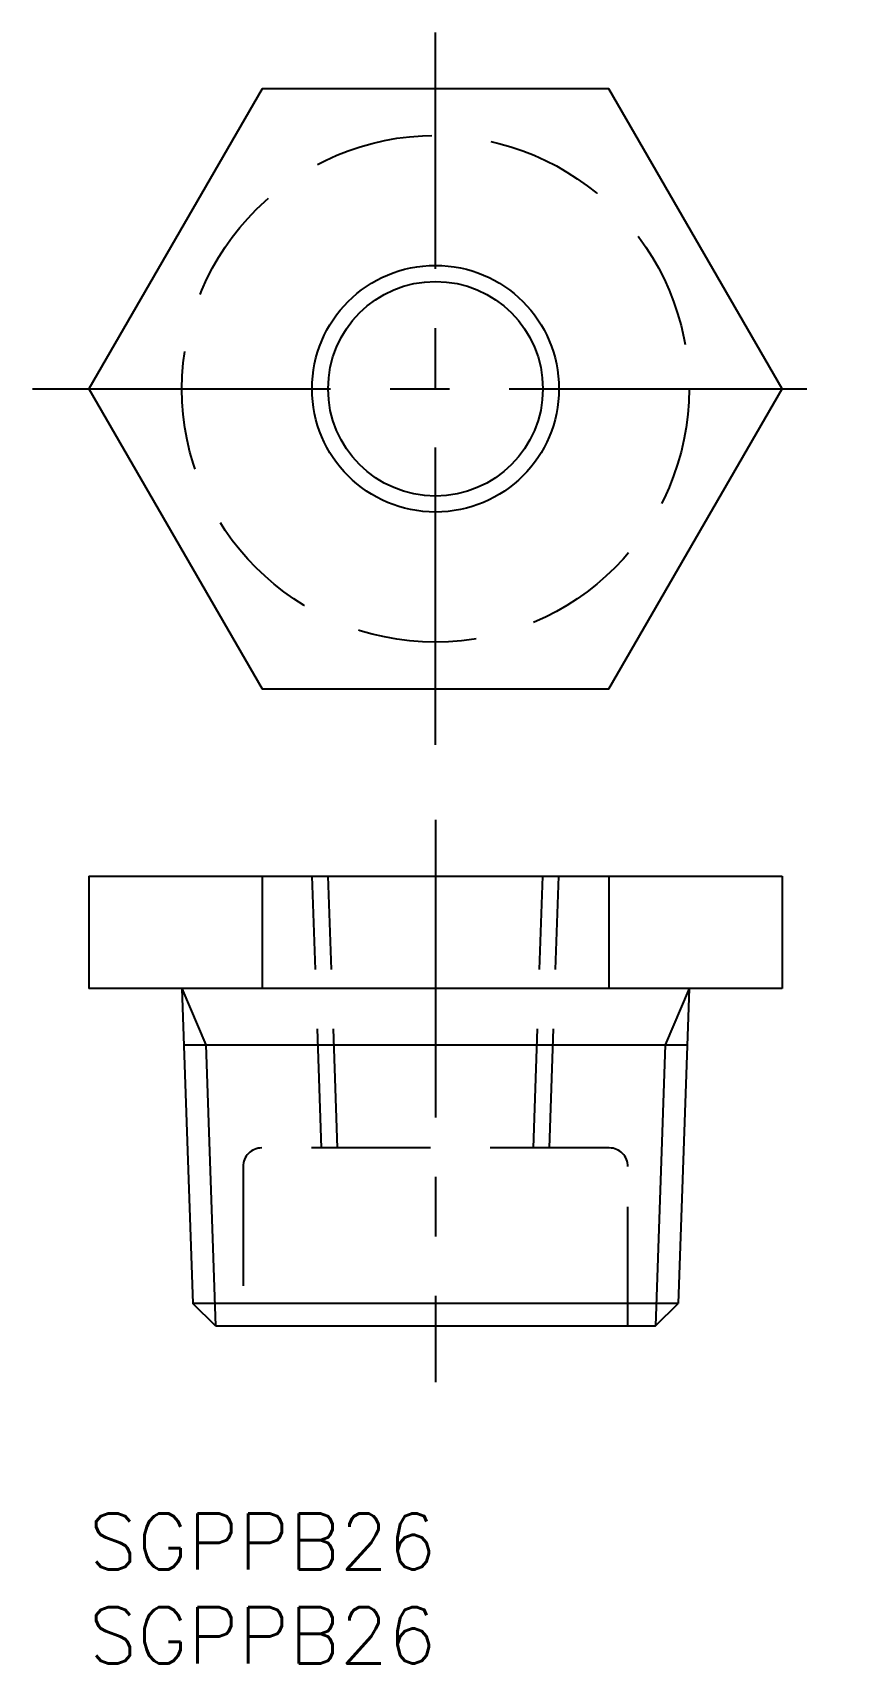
# Model space of a CAD drawing. Extents: x -3 to 40, y -8 to 79.
import ezdxf

# ---------------------------------------------------------------- set-up
doc = ezdxf.new("R2010")
doc.units = 0
doc.header["$LTSCALE"] = 0.5
doc.linetypes.add('CENTER', pattern=[50.8, 31.75, -6.35, 6.35, -6.35])
doc.linetypes.add('DASHED', pattern=[19.05, 12.7, -6.35])
for name, color, linetype in [('MSM_CENTER', 1, 'CENTER'), ('MSM_CONTINUOUS', 7, 'CONTINUOUS'), ('MSM_DASHED', 4, 'DASHED'), ('MSM_NARROW', 5, 'CONTINUOUS'), ('MSM_PART_NUMBER', 7, 'CONTINUOUS')]:
    doc.layers.add(name, color=color, linetype=linetype)
doc.styles.get("Standard").update_dxf_attribs({"font": 'txt.shx', "height": 3, "bigfont": 'bigfont.shx'})

# ---------------------------------------------------------------- blocks, each defined once
blk = doc.blocks.new('*U4')
at = {"layer": 'MSM_PART_NUMBER'}
blk.add_text('SGPPB26', height=3, dxfattribs=at).set_placement((0, -3))
blk = doc.blocks.new('*U5')
at = {"layer": 'MSM_PART_NUMBER'}
blk.add_text('SGPPB26', height=3, dxfattribs=at).set_placement((0, -8))

msp = doc.modelspace()

# ---------------------------------------------------------------- linework, layer by layer
at = {"layer": 'MSM_CENTER'}
for p, q in [((18.475, 41), (18.475, 79)), ((-3, 60), (39.95, 60)), ((18.475, 37), (18.475, 7))]:
    msp.add_line(p, q, dxfattribs=at)
at = {"layer": 'MSM_CONTINUOUS'}
for p, q in [((9.238, 76), (0, 60)), ((27.713, 76), (9.238, 76)), ((36.95, 60), (27.713, 76)), ((0, 60), (9.238, 44)), ((27.713, 44), (36.95, 60)), ((9.238, 44), (27.713, 44)), ((0, 34), (36.95, 34)), ((0, 34), (0, 28)), ((9.238, 34), (9.238, 28)), ((27.713, 34), (27.713, 28)), ((36.95, 34), (36.95, 28)), ((36.95, 28), (0, 28)), ((4.959, 28), (5.545, 11.204)), ((31.991, 28), (31.405, 11.204)), ((5.064, 25), (31.887, 25)), ((31.405, 11.204), (5.545, 11.204)), ((6.75, 10), (5.545, 11.204)), ((30.201, 10), (31.405, 11.204)), ((6.75, 10), (30.201, 10))]:
    msp.add_line(p, q, dxfattribs=at)
msp.add_circle((18.475, 60), 5.723, dxfattribs=at)
at = {"layer": 'MSM_DASHED'}
for p, q in [((12.403, 19.5), (11.897, 34)), ((13.259, 19.5), (12.753, 34)), ((23.691, 19.5), (24.198, 34)), ((24.547, 19.5), (25.054, 34)), ((27.736, 19.5), (9.215, 19.5)), ((8.215, 18.5), (8.215, 10)), ((28.736, 10), (28.736, 18.5))]:
    msp.add_line(p, q, dxfattribs=at)
msp.add_circle((18.475, 60), 13.516, dxfattribs=at)
for centre, start, end in [((9.215, 18.5), 90, 180), ((27.736, 18.5), 0, 90)]:
    msp.add_arc(centre, 1, start, end, dxfattribs=at)
at = {"layer": 'MSM_NARROW'}
for p, q in [((4.959, 28), (6.226, 25)), ((31.991, 28), (30.725, 25)), ((6.226, 25), (6.75, 10)), ((30.725, 25), (30.201, 10))]:
    msp.add_line(p, q, dxfattribs=at)
msp.add_circle((18.475, 60), 6.579, dxfattribs=at)

# ---------------------------------------------------------------- block references
at = {"layer": 'MSM_CONTINUOUS'}
for name in ['*U4', '*U5']:
    msp.add_blockref(name, (0, 0), dxfattribs=at)

doc.saveas('drawing.dxf')
